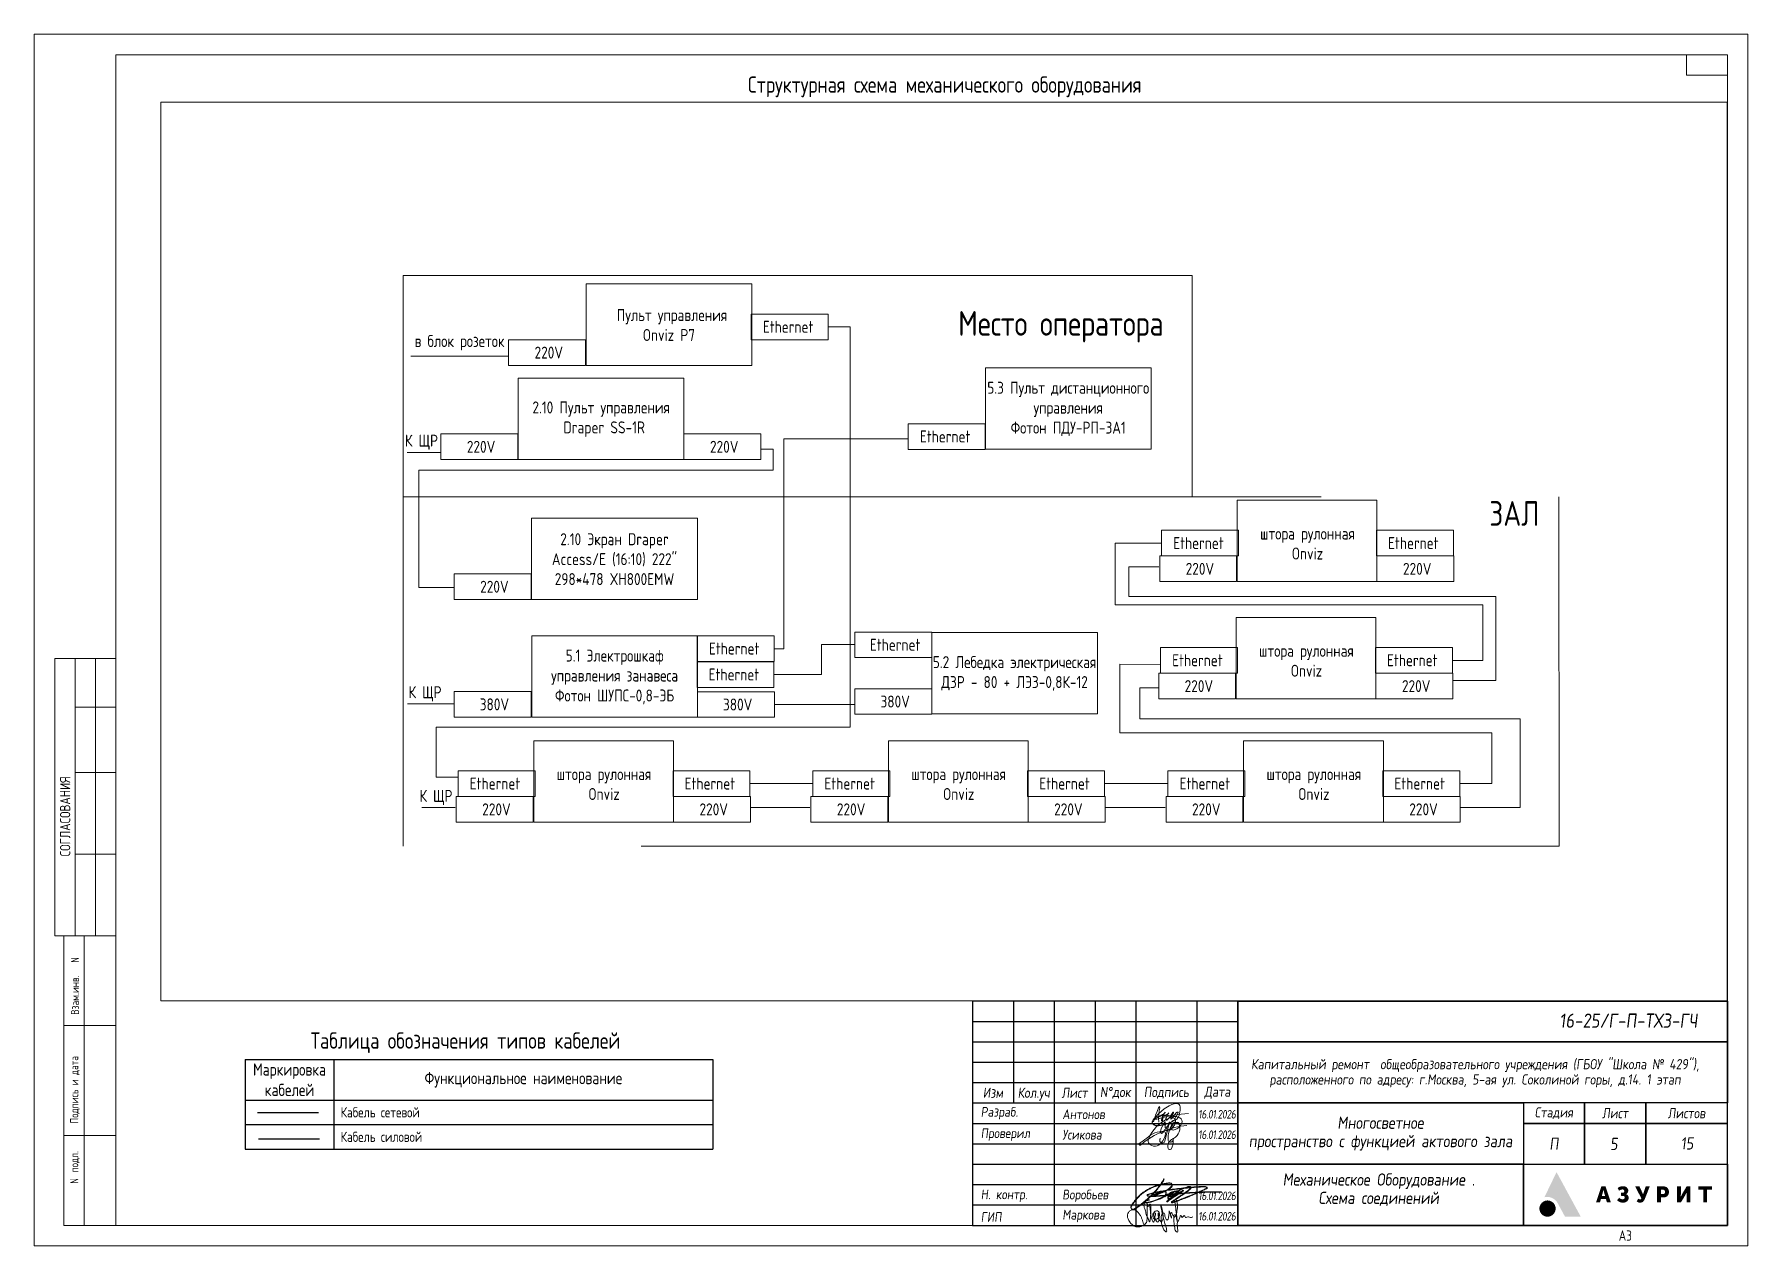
# Paper-space layout 'Механика' of a CAD drawing. Header units: millimetres. Extents: x 100 to 520, y 51 to 348.
# The model-space entities are those that its viewports show. They can reach past a viewport. Long polylines and large blocks are cut down to what shows.
import ezdxf
from ezdxf.enums import TextEntityAlignment as Align

# ---------------------------------------------------------------- set-up
doc = ezdxf.new("R2010")
doc.units = ezdxf.units.MM
doc.linetypes.add('482 Границы районов', pattern=[5, 3, -1, 0, -1])
doc.layers.get('0').update_dxf_attribs({"lineweight": 25})
for name, color, linetype, lineweight in [('220 В', 7, 'Continuous', 30), ('АВТ', 7, 'Continuous', 30), ('М. Роспись', 21, 'Continuous', 13), ('ПО', 7, 'Continuous', 30), ('Подписи', 5, 'Continuous', 9), ('Текст', 7, 'Continuous', 15)]:
    doc.layers.add(name, color=color, linetype=linetype, lineweight=lineweight)
doc.layers.add('_STAMP', color=7, linetype='Continuous')
doc.layers.add('Speaker Cable', color=94, linetype='Continuous')
doc.layers.add('_TEXT', color=7, linetype='Continuous', lineweight=30, true_color=0x010101)
doc.styles.add('GOST 2.304', font='GOST.TTF')
doc.styles.add('GOST type A', font='GOST.TTF')
doc.styles.add('ISOCUPER', font='isocpeur.ttf', dxfattribs={"width": 0.85, "oblique": 7})
doc.styles.get("Standard").update_dxf_attribs({"font": 'GOST.TTF'})

# ---------------------------------------------------------------- blocks, each defined once
blk = doc.blocks.new('*U872')
at = {"lineweight": 9}
for p, q in [((-15, 287), (-15, 292)), ((-5, 287), (-15, 287)), ((-415, 76), (-415, 144)), ((-415, 144), (-400, 144)), ((-410, 76), (-410, 144)), ((-405, 76), (-405, 144)), ((-410, 132), (-400, 132)), ((-410, 116), (-400, 116)), ((-410, 96), (-400, 96)), ((-415, 76), (-400, 76)), ((-412.75, 5), (-412.75, 76)), ((-407.75, 76), (-407.75, 5)), ((-400, 54), (-412.75, 54)), ((-400, 27), (-412.75, 27)), ((-412.75, 5), (-400, 5)), ((-55, 5), (-5, 5))]:
    blk.add_line(p, q, dxfattribs=at)
for points in [[(-420, 297), (0, 297), (0, 0), (-420, 0)], [(-400, 292), (-5, 292), (-5, 5), (-400, 5)]]:
    blk.add_lwpolyline(points, close=True, dxfattribs=at)
for s, height, p in [('СОГЛАСОВАНИЯ', 2.5, (-411.19, 95.46)), ('N', 2, (-409.02, 69.36)), ('Взам.инв.', 2, (-409.02, 56.6)), ('Подпись и дата', 2, (-409.21, 29.95)), ('подл.', 2, (-409.21, 17.98)), ('N ', 2, (-409.21, 15.19))]:
    blk.add_text(s, height=height, rotation=90, dxfattribs=at).set_placement(p)
at = {"lineweight": 9, "width": 0.9}
blk.add_attdef('Номер_листа', text='', height=2.5, dxfattribs=at).set_placement((-10.11, 289.61), align=Align.MIDDLE_CENTER)
at = {"lineweight": 9}
blk.add_attdef('ФОРМАТ', text='', height=2.5, dxfattribs=at).set_placement((-30, 2.5), align=Align.MIDDLE_CENTER)
blk = doc.blocks.new('*T862')
at = {"linetype": 'ByBlock', "lineweight": -2, "transparency": 16777216}
for p, q in [((0, 0), (114.65, 0)), ((0, 0), (0, -22)), ((21.76, 0), (21.76, -22)), ((114.65, 0), (114.65, -22)), ((0, -10), (114.65, -10)), ((0, -16), (114.65, -16)), ((0, -22), (114.65, -22))]:
    blk.add_line(p, q, dxfattribs=at)
at = {"color": 0, "transparency": 16777216, "style": 'GOST type A'}
for s, insert, char_height, width, attachment_point in [('Маркировка кабелей', (10.88, -5), 3, 18.4405, 5), ('Функциональное наименование ', (68.2, -5), 3, 89.5598, 5), ('Кабель сетевой', (23.42, -13), 2.5, 89.5598, 4), ('Кабель силовой', (23.42, -19), 2.5, 89.5598, 4)]:
    blk.add_mtext(s, dxfattribs=dict(at, insert=insert, char_height=char_height, width=width, attachment_point=attachment_point))
blk = doc.blocks.new('Логотип Азурит')
at = {"layer": '_STAMP', "linetype": 'Continuous', "true_color": 0x2a3756}
h = blk.add_hatch(color=159, dxfattribs=at)
h.dxf.hatch_style = 1
h.paths.add_polyline_path([(-39.4, 8.5), (-40.02, 9.65), (-40.61, 10.74), (-41.14, 11.7), (-41.62, 12.59), (-41.79, 12.89), (-41.86, 13.01), (-41.91, 12.94), (-41.99, 12.78), (-42.39, 11.96), (-42.77, 11.18), (-43.09, 10.5), (-43.47, 9.72), (-44.18, 8.26), (-44.5, 7.6), (-44.73, 7.14), (-44.85, 6.9), (-44.7, 6.93), (-44.51, 6.95), (-44.27, 6.97), (-44.09, 6.97), (-43.91, 6.96), (-43.74, 6.94), (-43.56, 6.91), (-43.39, 6.87), (-43.22, 6.81), (-43.05, 6.75), (-42.89, 6.68), (-42.73, 6.59), (-42.58, 6.5), (-42.43, 6.4), (-42.29, 6.29), (-42.15, 6.17), (-42.03, 6.04), (-41.91, 5.91), (-41.79, 5.77), (-41.72, 5.65), (-41.63, 5.5), (-41.3, 4.9), (-41.02, 4.39), (-40.57, 3.56), (-40.05, 2.59), (-39.78, 2.11), (-37.86, 2.11), (-36.5, 2.11), (-35.94, 2.12), (-36.48, 3.13), (-36.82, 3.75), (-37.16, 4.37), (-37.67, 5.33), (-38.2, 6.3), (-38.54, 6.93), (-38.87, 7.53)])
h = blk.add_hatch(color=159, dxfattribs=at)
h.dxf.hatch_style = 1
h.paths.add_polyline_path([(-29.3, 7.88), (-29.63, 8.84), (-29.86, 9.53), (-30.37, 9.54), (-30.87, 9.54), (-30.93, 9.38), (-31.26, 8.4), (-31.64, 7.27), (-31.97, 6.31), (-32.19, 5.64), (-32.05, 5.63), (-31.71, 5.62), (-31.23, 5.62), (-31.11, 6.03), (-30.99, 6.44), (-30.37, 6.44), (-29.75, 6.44), (-29.63, 6.03), (-29.52, 5.62), (-29.03, 5.62), (-28.54, 5.62), (-28.6, 5.8), (-28.93, 6.79)])
h.paths.add_polyline_path([(-30.77, 7.21), (-30.74, 7.31), (-30.56, 7.93), (-30.43, 8.43), (-30.39, 8.59), (-30.37, 8.65), (-30.35, 8.64), (-30.31, 8.45), (-30.22, 8.08), (-30.11, 7.66), (-30.01, 7.33), (-29.97, 7.21), (-30.37, 7.21)], flags=16)
h = blk.add_hatch(color=159, dxfattribs=at)
h.dxf.hatch_style = 1
h.paths.add_polyline_path([(-24.39, 7.35), (-24.47, 7.43), (-24.56, 7.5), (-24.66, 7.56), (-24.81, 7.65), (-24.74, 7.69), (-24.65, 7.75), (-24.55, 7.86), (-24.45, 7.97), (-24.38, 8.09), (-24.35, 8.18), (-24.32, 8.25), (-24.31, 8.34), (-24.3, 8.45), (-24.3, 8.65), (-24.31, 8.73), (-24.34, 8.82), (-24.41, 8.99), (-24.51, 9.14), (-24.63, 9.28), (-24.78, 9.39), (-24.95, 9.48), (-25.13, 9.55), (-25.34, 9.59), (-25.56, 9.6), (-25.74, 9.6), (-25.91, 9.58), (-26.08, 9.55), (-26.23, 9.51), (-26.39, 9.46), (-26.53, 9.39), (-26.67, 9.32), (-26.8, 9.23), (-26.9, 9.15), (-26.81, 8.98), (-26.64, 8.66), (-26.54, 8.5), (-26.51, 8.5), (-26.46, 8.54), (-26.35, 8.61), (-26.21, 8.67), (-26.07, 8.73), (-25.93, 8.77), (-25.82, 8.79), (-25.72, 8.79), (-25.62, 8.79), (-25.53, 8.76), (-25.46, 8.73), (-25.39, 8.68), (-25.34, 8.62), (-25.3, 8.55), (-25.26, 8.45), (-25.26, 8.36), (-25.27, 8.27), (-25.32, 8.18), (-25.36, 8.13), (-25.39, 8.08), (-25.44, 8.05), (-25.49, 8.02), (-25.63, 7.99), (-25.84, 7.98), (-26.1, 7.97), (-26.1, 7.6), (-26.1, 7.24), (-25.78, 7.23), (-25.54, 7.21), (-25.45, 7.2), (-25.38, 7.18), (-25.33, 7.15), (-25.28, 7.12), (-25.25, 7.08), (-25.21, 7.02), (-25.19, 6.96), (-25.17, 6.9), (-25.17, 6.76), (-25.18, 6.7), (-25.2, 6.64), (-25.23, 6.58), (-25.26, 6.53), (-25.31, 6.49), (-25.37, 6.45), (-25.44, 6.43), (-25.52, 6.41), (-25.69, 6.39), (-25.78, 6.39), (-25.87, 6.41), (-26, 6.45), (-26.16, 6.51), (-26.3, 6.6), (-26.43, 6.69), (-26.53, 6.76), (-26.77, 6.45), (-26.93, 6.26), (-26.97, 6.2), (-26.98, 6.15), (-26.97, 6.11), (-26.94, 6.07), (-26.82, 5.97), (-26.62, 5.84), (-26.41, 5.73), (-26.19, 5.65), (-25.97, 5.59), (-25.78, 5.57), (-25.53, 5.57), (-25.3, 5.58), (-25.12, 5.61), (-24.99, 5.65), (-24.87, 5.71), (-24.75, 5.78), (-24.64, 5.85), (-24.54, 5.94), (-24.45, 6.03), (-24.37, 6.13), (-24.31, 6.23), (-24.25, 6.37), (-24.21, 6.51), (-24.2, 6.66), (-24.2, 6.82), (-24.21, 6.94), (-24.24, 7.06), (-24.28, 7.16), (-24.33, 7.26)])
h = blk.add_hatch(color=159, dxfattribs=at)
h.dxf.hatch_style = 1
h.paths.add_polyline_path([(-19.61, 8.04), (-19.36, 8.68), (-19.14, 9.22), (-19.03, 9.53), (-19.17, 9.54), (-19.52, 9.54), (-20.02, 9.54), (-20.05, 9.44), (-20.31, 8.65), (-20.59, 7.81), (-20.63, 7.68), (-20.66, 7.62), (-20.67, 7.61), (-20.7, 7.67), (-20.82, 7.97), (-21.01, 8.4), (-21.34, 9.1), (-21.54, 9.54), (-22.06, 9.54), (-22.58, 9.54), (-22.4, 9.17), (-21.88, 8.17), (-21.32, 7.06), (-21.11, 6.63), (-21.09, 6.56), (-21.1, 6.52), (-21.15, 6.45), (-21.21, 6.41), (-21.28, 6.38), (-21.37, 6.37), (-21.45, 6.37), (-21.55, 6.39), (-21.64, 6.43), (-21.74, 6.49), (-21.82, 6.53), (-21.86, 6.49), (-21.92, 6.39), (-22.11, 6.05), (-22.23, 5.85), (-22.18, 5.81), (-22.08, 5.75), (-21.95, 5.69), (-21.81, 5.63), (-21.69, 5.59), (-21.51, 5.57), (-21.31, 5.57), (-21.12, 5.59), (-20.97, 5.62), (-20.88, 5.66), (-20.79, 5.71), (-20.71, 5.77), (-20.63, 5.84), (-20.56, 5.93), (-20.48, 6.02), (-20.35, 6.23), (-20.28, 6.35), (-20.21, 6.51), (-19.92, 7.25)])
h = blk.add_hatch(color=159, dxfattribs=at)
h.dxf.hatch_style = 1
h.paths.add_polyline_path([(-14.46, 7.53), (-14.41, 7.64), (-14.37, 7.74), (-14.33, 7.96), (-14.31, 8.19), (-14.32, 8.41), (-14.37, 8.63), (-14.45, 8.83), (-14.5, 8.93), (-14.55, 9.02), (-14.62, 9.1), (-14.69, 9.18), (-14.81, 9.29), (-14.92, 9.37), (-15.06, 9.43), (-15.21, 9.49), (-15.33, 9.52), (-15.49, 9.53), (-16.3, 9.54), (-17.21, 9.54), (-17.21, 7.58), (-17.21, 5.62), (-16.73, 5.62), (-16.25, 5.62), (-16.25, 6.23), (-16.25, 6.83), (-15.87, 6.83), (-15.58, 6.84), (-15.35, 6.86), (-15.17, 6.91), (-14.99, 6.98), (-14.83, 7.08), (-14.69, 7.2), (-14.56, 7.36)])
h.paths.add_polyline_path([(-15.6, 7.68), (-15.67, 7.66), (-15.95, 7.66), (-16.25, 7.66), (-16.25, 8.2), (-16.25, 8.74), (-15.93, 8.73), (-15.64, 8.72), (-15.57, 8.7), (-15.51, 8.67), (-15.42, 8.6), (-15.35, 8.51), (-15.32, 8.45), (-15.3, 8.39), (-15.29, 8.19), (-15.29, 8.07), (-15.3, 8), (-15.32, 7.94), (-15.35, 7.88), (-15.39, 7.82), (-15.43, 7.78), (-15.53, 7.71)], flags=16)
h = blk.add_hatch(color=159, dxfattribs=at)
h.dxf.hatch_style = 1
h.paths.add_polyline_path([(-10.09, 7.82), (-9.98, 8.03), (-9.94, 8.12), (-9.95, 7.93), (-9.96, 7.49), (-9.97, 6.69), (-9.97, 5.62), (-9.5, 5.62), (-9.04, 5.62), (-9.04, 7.58), (-9.04, 9.54), (-9.51, 9.54), (-9.99, 9.54), (-10.36, 8.91), (-10.84, 8.1), (-11.03, 7.78), (-11.26, 7.34), (-11.37, 7.13), (-11.42, 7.05), (-11.41, 7.31), (-11.39, 7.78), (-11.39, 8.55), (-11.39, 9.54), (-11.86, 9.54), (-12.34, 9.54), (-12.34, 7.58), (-12.34, 5.62), (-11.86, 5.62), (-11.37, 5.62), (-11.18, 5.95), (-10.61, 6.89), (-10.31, 7.42)])
h = blk.add_hatch(color=159, dxfattribs=at)
h.dxf.hatch_style = 1
h.paths.add_polyline_path([(-3.74, 9.14), (-3.74, 9.54), (-5.42, 9.54), (-7.09, 9.54), (-7.09, 9.14), (-7.09, 8.74), (-6.5, 8.74), (-5.9, 8.74), (-5.9, 7.18), (-5.9, 5.62), (-5.43, 5.62), (-4.95, 5.62), (-4.95, 7.18), (-4.95, 8.74), (-4.35, 8.74), (-3.74, 8.74)])
at = {"layer": '_STAMP', "linetype": 'Continuous', "true_color": 0x1447b7}
h = blk.add_hatch(color=162, dxfattribs=at)
h.dxf.hatch_style = 1
h.paths.add_polyline_path([(-42.09, 4.22), (-42.11, 4.4), (-42.15, 4.58), (-42.2, 4.76), (-42.27, 4.93), (-42.35, 5.1), (-42.45, 5.26), (-42.57, 5.41), (-42.7, 5.55), (-42.8, 5.64), (-42.91, 5.72), (-43.14, 5.86), (-43.38, 5.97), (-43.63, 6.05), (-43.89, 6.09), (-44.15, 6.1), (-44.42, 6.07), (-44.55, 6.04), (-44.68, 6.01), (-44.87, 5.94), (-45.05, 5.85), (-45.22, 5.74), (-45.37, 5.62), (-45.51, 5.49), (-45.63, 5.35), (-45.75, 5.19), (-45.84, 5.03), (-45.92, 4.85), (-45.98, 4.67), (-46.03, 4.49), (-46.06, 4.29), (-46.07, 4.1), (-46.05, 3.9), (-46.02, 3.7), (-45.97, 3.51), (-45.92, 3.37), (-45.87, 3.24), (-45.8, 3.11), (-45.72, 2.99), (-45.64, 2.88), (-45.54, 2.77), (-45.44, 2.67), (-45.33, 2.57), (-45.22, 2.49), (-45.1, 2.41), (-44.98, 2.34), (-44.85, 2.28), (-44.72, 2.22), (-44.58, 2.18), (-44.44, 2.15), (-44.3, 2.13), (-44.05, 2.12), (-43.8, 2.14), (-43.57, 2.19), (-43.34, 2.26), (-43.12, 2.37), (-42.92, 2.5), (-42.73, 2.65), (-42.56, 2.83), (-42.44, 2.99), (-42.34, 3.15), (-42.26, 3.32), (-42.19, 3.49), (-42.14, 3.67), (-42.11, 3.85), (-42.09, 4.03)])
blk = doc.blocks.new('Воробьев')
at = {"color": 0, "lineweight": 9}
for points in [[(9, 6.23), (8.81, 5.8), (8.47, 5.27), (8.06, 4.65), (7.64, 4.14), (7.22, 3.56), (6.72, 3.01), (6.11, 2.31), (5.34, 1.61), (4.69, 1), (3.94, 0.4), (3.23, -0.16), (2.53, -0.65), (1.89, -1.09), (1.34, -1.28), (1.02, -1.07), (0.94, -0.69), (1.15, -0.19), (1.44, 0.22), (1.96, 0.94), (2.46, 1.52), (2.89, 1.97), (3.29, 2.38), (3.79, 2.78), (4.4, 3.2), (5.19, 3.67), (5.98, 4.05), (6.55, 4.3), (7.29, 4.56), (7.91, 4.74), (8.67, 4.94), (9.55, 5.11), (10.18, 5.19), (10.76, 5.1), (10.97, 4.89), (10.94, 4.46), (10.66, 4.11), (10.33, 3.82), (9.6, 3.39), (8.89, 3.03), (8.22, 2.76), (7.46, 2.41), (6.88, 2.19), (6.5, 2.15), (6.49, 2.23), (6.75, 2.44), (7.37, 2.71), (8.05, 2.96), (8.6, 3.07), (9.07, 3.1), (9.42, 3.03), (9.52, 2.83), (9.47, 2.44), (9.3, 2.18), (8.99, 1.9), (8.61, 1.65), (8.09, 1.43), (7.11, 1.04), (6.25, 0.73), (5.34, 0.49), (4.81, 0.42), (4.32, 0.49), (4.32, 0.67), (4.44, 0.76), (4.61, 0.86), (5.42, 1.09)], [(9.07, 6.13), (8.88, 5.69), (8.54, 5.16), (8.13, 4.55), (7.71, 4.04), (7.29, 3.45), (6.79, 2.9), (6.18, 2.21), (5.41, 1.5), (4.76, 0.9), (4, 0.29), (3.3, -0.27), (2.6, -0.76), (1.96, -1.19), (1.41, -1.38), (1.09, -1.18), (1.01, -0.79), (1.22, -0.29), (1.51, 0.12), (2.03, 0.83), (2.53, 1.42), (2.96, 1.86), (3.36, 2.27), (3.86, 2.67), (4.47, 3.1), (5.26, 3.56), (6.05, 3.95), (6.62, 4.2), (7.36, 4.46), (7.98, 4.63), (8.74, 4.84), (9.62, 5), (10.25, 5.09), (10.83, 5), (11.04, 4.78), (11.01, 4.35), (10.73, 4), (10.4, 3.71), (9.67, 3.29), (8.96, 2.92), (8.29, 2.65), (7.53, 2.31), (6.95, 2.09), (6.57, 2.04), (6.56, 2.12), (6.82, 2.34), (7.44, 2.61), (8.12, 2.86), (8.67, 2.96), (9.14, 3), (9.49, 2.92), (9.59, 2.73), (9.54, 2.34), (9.37, 2.08), (9.06, 1.8), (8.68, 1.55), (8.16, 1.32), (7.18, 0.93), (6.32, 0.63), (5.41, 0.38), (4.88, 0.32), (4.39, 0.39), (4.39, 0.56), (4.51, 0.66), (4.68, 0.76), (5.49, 0.98)]]:
    blk.add_spline(points, degree=3, dxfattribs=at)
for points in [[(23.09, 3.04), (19.6, 2.99), (16.88, 2.95), (15.26, 2.8), (13.68, 2.68), (11.9, 2.53), (10.74, 2.41), (9.29, 2.14), (7.52, 2.04), (6.46, 1.95), (5.89, 1.94), (5.28, 1.96), (4.94, 2.06), (4.85, 2.22), (4.95, 2.31), (5.22, 2.4), (5.81, 2.6), (6.31, 2.74), (6.95, 2.9), (7.74, 3.05), (9.12, 3.32), (11.12, 3.63), (12.77, 3.84), (14.84, 4.04), (16.43, 4.21), (17.58, 4.27), (18.78, 4.34), (19.26, 4.28), (19.55, 4.19), (19.63, 4.04), (19.5, 3.92), (19.23, 3.75), (18.51, 3.41), (17.75, 3.07), (16.46, 2.49), (15.49, 2.1), (14.61, 1.73), (13.82, 1.42), (13.18, 1.2), (12.55, 0.9), (11.86, 0.65), (11.27, 0.44), (10.95, 0.4), (10.83, 0.43), (10.84, 0.49), (10.93, 0.59), (11.35, 0.85), (11.85, 1.24), (12.69, 1.78), (13.15, 2.09), (13.75, 2.47), (14.58, 3.04), (15.03, 3.38), (15.41, 3.75), (15.63, 4.03), (15.6, 4.2), (15.48, 4.27), (15.14, 4.32), (14.86, 4.24), (14.51, 4.16), (14.21, 4.04), (13.45, 3.79), (13.02, 3.58), (12.51, 3.22), (11.86, 2.75), (11.26, 2.22), (10.74, 1.69), (10.22, 1.14), (9.48, 0.44), (9.91, 0.77), (10.4, 1.13), (10.94, 1.5), (11.68, 1.99), (13.09, 2.87), (13.46, 3.15), (13.93, 3.43), (13.64, 3.3), (13.14, 3.07), (12.58, 2.83), (12.04, 2.58), (10.84, 2.06), (10.51, 1.91), (10.03, 1.87), (9.83, 2.07), (10.16, 2.37), (10.72, 2.68), (11.51, 3.12), (11.91, 3.2), (12.37, 3.24), (12.59, 3.05), (12.34, 2.77), (11.77, 2.09), (11.32, 1.81), (10.87, 1.54), (10.48, 1.35), (10.03, 1.33), (9.92, 1.56), (10.05, 1.81), (10.29, 2.09), (10.63, 2.48), (11.01, 2.79), (11.56, 3.15), (11.75, 3.24), (11, 2.99), (10.23, 2.6), (9.88, 2.39), (9.2, 1.91)], [(23.16, 2.93), (19.67, 2.89), (16.95, 2.84), (15.33, 2.7), (13.75, 2.58), (11.97, 2.43), (10.81, 2.31), (9.36, 2.04), (7.59, 1.93), (6.53, 1.85), (5.96, 1.84), (5.35, 1.86), (5.01, 1.96), (4.92, 2.11), (5.02, 2.2), (5.29, 2.3), (5.88, 2.5), (6.38, 2.64), (7.02, 2.8), (7.81, 2.95), (9.19, 3.22), (11.19, 3.52), (12.84, 3.73), (14.91, 3.94), (16.5, 4.11), (17.65, 4.16), (18.85, 4.23), (19.33, 4.18), (19.62, 4.08), (19.7, 3.94), (19.57, 3.82), (19.3, 3.65), (18.58, 3.3), (17.82, 2.97), (16.53, 2.39), (15.56, 1.99), (14.68, 1.63), (13.89, 1.32), (13.25, 1.09), (12.62, 0.79), (11.93, 0.54), (11.34, 0.33), (11.02, 0.3), (10.9, 0.32), (10.91, 0.39), (11, 0.48), (11.42, 0.75), (11.92, 1.13), (12.75, 1.68), (13.22, 1.98), (13.82, 2.37), (14.65, 2.93), (15.1, 3.28), (15.48, 3.65), (15.7, 3.93), (15.67, 4.1), (15.55, 4.17), (15.21, 4.22), (14.93, 4.14), (14.58, 4.06), (14.28, 3.93), (13.52, 3.68), (13.09, 3.47), (12.58, 3.12), (11.93, 2.65), (11.33, 2.11), (10.81, 1.58), (10.29, 1.03), (9.55, 0.33), (9.98, 0.66), (10.47, 1.03), (11.01, 1.4), (11.75, 1.89), (13.16, 2.77), (13.53, 3.04), (14, 3.32), (13.71, 3.19), (13.21, 2.96), (12.65, 2.73), (12.11, 2.48), (10.91, 1.95), (10.58, 1.8), (10.1, 1.76), (9.9, 1.96), (10.23, 2.26), (10.79, 2.58), (11.58, 3.02), (11.98, 3.1), (12.44, 3.13), (12.66, 2.95), (12.41, 2.67), (11.84, 1.99), (11.39, 1.7), (10.94, 1.43), (10.55, 1.24), (10.1, 1.23), (9.99, 1.46), (10.12, 1.71), (10.36, 1.99), (10.7, 2.37), (11.08, 2.68), (11.63, 3.05), (11.82, 3.14), (11.07, 2.89), (10.3, 2.49), (9.95, 2.28), (9.27, 1.8)]]:
    blk.add_open_spline(points, degree=3, dxfattribs=at)
blk = doc.blocks.new('Маркова')
at = {"layer": 'Подписи'}
for points in [[(44384.16, 26837.52), (44384.02, 26837.95), (44383.86, 26838.46), (44383.67, 26838.92), (44383.36, 26839.36), (44382.92, 26839.82), (44382.37, 26840.02), (44381.91, 26839.87), (44381.53, 26839.53), (44381.38, 26839.14), (44381.38, 26838.69), (44381.61, 26838.16), (44381.82, 26837.83), (44382.25, 26837.39), (44382.84, 26837.07), (44383.53, 26837.07), (44383.96, 26837.22), (44384.63, 26837.82), (44384.75, 26838.6), (44384.75, 26839.25), (44384.75, 26840.2), (44384.75, 26840.92)], [(44384.96, 26840.5), (44384.84, 26841), (44384.62, 26841.2), (44384.35, 26841.2), (44384.24, 26840.96), (44384.24, 26840.55), (44384.41, 26840.01), (44384.62, 26839.21), (44384.92, 26838.49), (44385.18, 26837.92), (44385.36, 26839.06), (44385.43, 26839.91), (44385.43, 26840.64), (44385.43, 26840.89), (44385.19, 26840.95), (44385.19, 26840.77), (44385.34, 26839.78), (44385.66, 26838.18), (44385.84, 26837.88), (44386.06, 26838.38), (44386.19, 26839.11), (44386.19, 26839.42), (44385.86, 26839.42), (44385.74, 26839.02), (44385.85, 26838.57), (44386.16, 26838.35), (44386.41, 26838.02), (44386.59, 26837.89), (44386.84, 26838.65), (44386.91, 26839.29), (44386.72, 26839.71), (44386.37, 26839.83), (44386.03, 26839.65), (44385.9, 26839.34), (44386.01, 26838.87), (44386.13, 26838.49), (44386.23, 26838.35), (44386.53, 26838.44), (44386.8, 26838.81), (44386.69, 26839.42), (44386.69, 26838.93), (44386.91, 26838.2), (44387.08, 26838.02), (44387.16, 26837.94), (44387.37, 26838.08), (44387.53, 26839.05), (44387.42, 26839.79), (44387.17, 26840.7), (44387.77, 26837.87), (44387.91, 26837.45), (44388.05, 26836.95), (44388.14, 26836.54), (44388.14, 26836.2), (44387.88, 26836.28), (44387.54, 26836.8), (44387.3, 26837.47), (44387.19, 26838.24), (44387.19, 26838.85), (44387.56, 26839.4), (44387.69, 26839.4), (44387.84, 26838.89), (44387.99, 26838.52), (44388.2, 26838.24), (44388.31, 26838.24), (44388.45, 26838.62), (44388.56, 26839.33), (44388.56, 26839.82), (44388.99, 26838.58), (44388.84, 26839.38), (44388.96, 26839.55), (44389.15, 26839.24), (44389.31, 26838.93), (44389.48, 26838.73), (44389.74, 26839.03), (44389.9, 26839.65), (44390, 26840.29), (44389.86, 26841.59), (44389.69, 26841.82), (44389.56, 26841.68), (44389.56, 26841.3), (44389.7, 26840.31), (44389.89, 26838.82), (44389.99, 26837.79), (44389.99, 26837.09), (44389.99, 26836.15), (44389.72, 26836.32), (44389.53, 26836.9), (44389.4, 26837.91), (44389.4, 26838.5), (44389.48, 26839.15), (44389.86, 26838.76), (44389.86, 26838.62), (44390.05, 26838.01), (44390.31, 26838.39), (44390.66, 26839.02), (44390.82, 26838.67), (44391.19, 26839.01), (44391.41, 26838.69), (44391.93, 26838.78), (44392.24, 26838.65), (44392.64, 26838.79)]]:
    blk.add_spline(points, degree=3, dxfattribs=at)
blk = doc.blocks.new('Антонов')
at = {"color": 5, "lineweight": 13}
for points in [[(0.27, 1.09), (0.97, 1.86), (1.9, 2.63), (2.75, 3.17), (3.21, 3.4), (3.62, 3.53), (4.02, 3.56), (4.31, 3.51), (4.49, 3.41), (4.62, 3.21), (4.68, 2.99), (4.68, 2.7), (4.66, 2.44), (4.61, 2.14), (4.54, 1.81), (4.46, 1.5), (4.37, 1.29), (4.25, 1.09), (4.1, 0.9), (3.96, 0.79), (3.82, 0.73), (3.76, 0.76), (3.74, 0.82), (3.75, 0.88), (3.8, 1), (3.99, 1.36), (4.21, 1.75), (4.31, 2), (4.27, 2.06), (4.22, 2.09), (4.15, 2.08), (4.08, 2.05), (4.01, 2), (3.96, 1.96), (3.35, 1.16), (3.17, 0.96), (3.06, 0.89), (3.04, 0.95), (3.06, 1.02), (3.18, 1.28), (3.38, 1.69), (3.5, 1.95), (3.53, 2.06), (3.53, 2.1), (3.49, 2.1), (3.46, 2.09), (3.4, 2.05), (3.37, 2.02), (3.36, 1.99), (3.34, 1.96), (3.32, 1.92), (3.3, 1.9), (3.29, 1.88), (3.02, 1.49), (2.86, 1.24), (2.72, 1.03), (2.55, 0.86), (2.41, 0.75), (2.33, 0.73), (2.27, 0.73), (2.25, 0.75), (2.23, 0.79), (2.21, 0.83), (2.21, 0.87), (2.2, 0.91), (2.2, 0.95), (2.21, 0.98), (2.23, 1.03), (2.25, 1.06), (2.28, 1.15), (2.3, 1.21), (2.36, 1.42), (2.42, 1.55), (2.48, 1.64), (2.55, 1.73), (2.59, 1.8), (2.64, 1.85), (2.67, 1.9), (2.71, 1.95), (2.71, 1.98), (2.65, 1.93), (2.62, 1.88), (2.55, 1.8), (2.49, 1.75), (2.4, 1.7), (2.33, 1.66), (2.28, 1.62), (2.22, 1.57), (2.18, 1.54), (2.13, 1.52), (2.1, 1.5), (2.06, 1.48), (2.02, 1.47), (1.97, 1.46), (1.91, 1.44), (1.87, 1.43), (1.85, 1.44), (1.82, 1.45), (1.8, 1.46), (1.77, 1.45), (1.75, 1.37), (1.75, 1.29), (1.72, 1.23), (1.69, 1.16), (1.67, 1.1), (1.66, 1.06), (1.65, 0.95), (1.63, 0.87), (1.61, 0.81), (1.61, 0.76), (1.58, 0.67), (1.55, 0.61), (1.49, 0.58), (1.47, 0.6), (1.46, 0.66), (1.45, 0.69), (1.45, 0.76), (1.47, 0.82), (1.47, 0.87), (1.49, 0.92), (1.52, 0.99), (1.56, 1.07), (1.58, 1.12), (1.58, 1.17), (1.6, 1.22), (1.61, 1.25), (1.62, 1.29), (1.63, 1.35), (1.65, 1.4), (1.7, 1.51), (1.71, 1.55), (1.73, 1.59), (1.76, 1.63), (1.79, 1.67), (1.83, 1.72), (1.85, 1.77), (1.89, 1.83), (1.92, 1.87), (1.97, 1.93), (2.01, 1.98), (2.03, 2.02), (2.06, 2.09), (2.04, 2.04), (1.99, 1.97), (1.91, 1.88), (1.84, 1.8), (1.74, 1.73), (1.6, 1.66), (1.5, 1.59), (1.4, 1.55), (1.18, 1.46), (1.12, 1.43), (1.05, 1.39), (0.99, 1.35), (0.89, 1.33), (0.84, 1.32), (0.77, 1.3), (0.72, 1.29), (0.64, 1.27), (0.5, 1.26), (0.44, 1.25), (0.34, 1.17), (0.13, 0.91), (0.07, 0.83), (0.04, 0.79), (0, 0.74), (-0.04, 0.67), (-0.06, 0.61), (-0.08, 0.58), (-0.11, 0.52), (-0.12, 0.5), (-0.15, 0.4), (-0.16, 0.35), (-0.15, 0.28), (-0.13, 0.23), (-0.12, 0.17), (-0.11, 0.13), (-0.03, 0.03), (0.03, -0.03), (0.07, -0.06), (0.14, -0.09), (0.22, -0.13), (0.27, -0.15), (0.36, -0.2), (0.44, -0.23), (0.55, -0.24), (0.63, -0.23), (0.71, -0.24), (0.76, -0.24), (0.84, -0.24), (0.9, -0.25), (0.97, -0.24), (1.01, -0.24), (1.09, -0.23), (1.15, -0.23), (1.23, -0.22), (1.29, -0.2), (1.36, -0.19), (1.42, -0.17), (1.5, -0.16), (1.75, -0.11), (1.9, -0.1), (2, -0.08), (2.05, -0.06), (2.12, -0.03), (2.18, -0.01), (2.26, 0.01), (2.33, 0.04), (2.45, 0.08), (2.52, 0.11), (2.58, 0.14), (2.63, 0.17), (2.72, 0.21), (2.79, 0.25), (2.84, 0.25), (3.02, 0.34), (3.1, 0.38), (3.15, 0.4), (3.25, 0.47), (3.27, 0.51), (3.35, 0.56), (3.44, 0.62), (3.61, 0.69), (3.61, 0.67), (3.52, 0.62), (3.45, 0.56), (3.31, 0.49), (3.19, 0.42), (3.13, 0.37), (2.98, 0.25), (2.94, 0.21), (2.88, 0.15), (2.84, 0.09), (2.82, 0.07), (2.76, 0.03), (2.72, -0.01), (2.58, -0.18), (2.52, -0.25), (2.45, -0.34), (2.38, -0.44), (2.29, -0.6), (2.23, -0.71), (2.21, -0.82), (2.19, -0.91), (2.2, -0.99), (2.22, -1.03), (2.26, -1.07), (2.31, -1.12), (2.41, -1.18), (2.48, -1.17), (2.59, -1.15), (2.77, -1.09), (2.86, -1.01), (2.96, -0.95), (3.16, -0.77), (3.34, -0.59), (3.49, -0.4), (3.59, -0.27), (3.66, -0.15), (3.73, -0.03), (3.83, 0.19), (3.85, 0.31), (3.85, 0.42), (3.86, 0.47), (3.86, 0.53), (3.85, 0.62), (3.78, 0.75), (3.74, 0.84), (3.66, 0.93), (3.6, 1.03), (3.54, 1.07), (3.46, 1.11), (3.41, 1.15), (3.19, 1.3), (3.09, 1.34), (3.01, 1.38), (2.96, 1.41), (2.89, 1.46), (2.79, 1.47), (2.64, 1.51), (2.52, 1.53), (2.42, 1.54), (2.34, 1.56), (2.24, 1.57), (2.22, 1.57)], [(0.08, 0.39), (0.21, 0.87), (0.4, 1.54), (0.68, 2.21), (0.94, 2.84), (1.09, 3.08), (1.12, 2.85), (1.06, 2.31), (1, 1.74), (0.89, 1.03), (0.95, 0.38)], [(0.21, 0.87), (0.27, 0.79), (0.64, 0.85), (1.65, 1.15), (3.16, 1.5), (4.83, 1.75), (6.09, 1.85)], [(0.23, 0.86), (0.32, 0.93), (0.39, 0.96), (0.47, 1.01), (0.54, 1.06), (0.77, 1.19), (0.88, 1.23), (0.93, 1.25), (0.98, 1.27), (1.03, 1.28), (1.12, 1.32), (1.17, 1.34), (1.24, 1.37), (1.29, 1.39), (1.33, 1.41), (1.46, 1.45), (1.53, 1.48), (1.59, 1.5), (1.66, 1.52), (1.71, 1.53), (1.77, 1.54), (1.8, 1.55), (1.88, 1.56), (1.94, 1.56), (2.01, 1.56), (2.07, 1.57), (2.13, 1.57), (2.18, 1.57), (2.24, 1.57)]]:
    blk.add_lwpolyline(points, dxfattribs=at)
blk = doc.blocks.new('УС')
at = {"layer": 'М. Роспись', "color": 5}
for points in [[(-2.33, 2.69), (-1.51, 4.22)], [(-0.28, 4.3), (-1.38, -0.41)], [(-2.03, 1.52), (-1.76, 1.89), (-1.52, 2.48)]]:
    blk.add_lwpolyline(points, dxfattribs=at)
for centre, radius, start, end in [((3.25, -3.41), 9.36, 112.7495, 158.3385), ((-1.41, 4.19), 0.113, 342.8824, 164.9698), ((-17.44, 11.39), 18.57, 332.6677, 337.5594), ((1.04, 2.98), 2.65, 61.8496, 122.2017), ((1.9, 2.43), 1.84, 99.3081, 169.9492), ((1.09, 3.27), 0.945, 24.021, 121.5982), ((1.67, 3.86), 0.388, 22.4754, 99.3081), ((1.8, 4.41), 1.04, 337.1807, 61.8496), ((11.51, -26.77), 32.14, 122.5906, 126.6304), ((6.34, -18.08), 21.66, 96.2156, 128.8028), ((-6.01, 0.63), 0.388, 302.5906, 316.4801), ((-2.04, -3.13), 5.08, 85.1977, 136.4801), ((-4.49, -0.33), 1.04, 158.3385, 221.5714), ((-2.01, -0.2), 0.662, 137.1194, 340.7009), ((-3.5, 1.96), 1.04, 353.1027, 358.6042), ((-2.16, 1.8), 0.311, 173.1027, 294.484), ((0.15, 1.87), 2.61, 161.6807, 178.6042), ((-4.76, 1.71), 3.5, 314.2872, 356.9477), ((-1.65, 1.54), 0.388, 356.9477, 85.1977), ((5.41, 3.54), 6.74, 174.7425, 184.9711), ((-1.11, 2.96), 0.192, 180, 330.374), ((1.39, -1.69), 2.07, 114.0761, 194.4114), ((6.66, 0.09), 7.29, 148.0597, 181.4547), ((0, 0), 0.637, 188.5453, 19.6559), ((0.62, 2.82), 0.539, 187.3501, 302.1302), ((-3.19, -0.42), 3.85, 328.9692, 9.4821), ((0.8, 3.74), 0.388, 121.5982, 148.0597), ((0.23, 1.18), 1.04, 287.7159, 296.655), ((-0.6, 2.83), 2.88, 296.655, 24.2727), ((0.11, 5.12), 2.87, 286.1432, 337.1807), ((-7.51, -1.15), 0.232, 131.9246, 325.9965), ((-6.99, -1.5), 0.388, 128.8028, 145.9965), ((-3.88, 0.21), 1.86, 221.5714, 327.0747), ((-0.19, -2.04), 0.464, 201.7166, 308.5411)]:
    blk.add_arc(centre, radius, start, end, dxfattribs=at)
blk = doc.blocks.new('_Azurit_Stamp')
at = {"layer": '_STAMP'}
for p, q in [((-175, 55), (-175, 30)), ((-165, 55), (-165, 0)), ((-155, 55), (-155, 30)), ((-145, 55), (-145, 0)), ((-130, 55), (-130, 0)), ((-120, 55), (-120, 0)), ((-185, 50), (-120, 50)), ((-185, 45), (-120, 45)), ((-185, 40), (-120, 40)), ((-185, 35), (-120, 35)), ((-185, 30), (-120, 30)), ((-185, 25), (-120, 25)), ((-185, 20), (-120, 20)), ((-185, 15), (-120, 15)), ((-185, 10), (-120, 10)), ((-185, 5), (-120, 5))]:
    blk.add_line(p, q, dxfattribs=at)
for points in [[(-185, 0), (0, 0), (0, 55), (-185, 55)], [(-120, 55), (0, 55), (0, 45), (-120, 45)], [(-120, 45), (0, 45), (0, 30), (-120, 30)], [(-120, 30), (-50, 30), (-50, 15), (-120, 15)], [(-50, 25), (-35, 25), (-35, 30), (-50, 30)], [(-35, 25), (-20, 25), (-20, 30), (-35, 30)], [(-20, 25), (0, 25), (0, 30), (-20, 30)], [(-50, 15), (-35, 15), (-35, 25), (-50, 25)], [(-35, 15), (-20, 15), (-20, 25), (-35, 25)], [(-20, 15), (0, 15), (0, 25), (-20, 25)], [(-120, 15), (-50, 15), (-50, 0), (-120, 0)], [(-50, 15), (0, 15), (0, 0), (-50, 0)]]:
    blk.add_lwpolyline(points, close=True, dxfattribs=at)
at = {"color": 1, "lineweight": 15, "xscale": 1.420595361752659, "yscale": 1.420595361752659, "zscale": 1.420595361752659}
blk.add_blockref('Антонов', (-140.74, 24.79), dxfattribs=at)
at = {"color": 1, "lineweight": 15}
blk.add_blockref('УС', (-136.47, 21.05), dxfattribs=at)
at = {"linetype": 'Continuous'}
blk.add_blockref('Логотип Азурит', (0, 0), dxfattribs=at)
at = {"color": 172, "true_color": 0x1616e3, "xscale": 1.418317179910401, "yscale": 1.418317179910401, "zscale": 1.418317179910401}
blk.add_blockref('Маркова', (-63093.9, -38063.82), dxfattribs=at)
at = {"layer": '_TEXT', "color": 172, "true_color": 0x1616e3}
blk.add_blockref('Воробьев', (-147.13, 5.22), dxfattribs=at)
at = {"layer": '_TEXT', "line_spacing_factor": 0.9, "style": 'ISOCUPER'}
for s, width, heights, insert, char_height, attachment_point in [('16-25/Г-П-ТХ3-ГЧ ', 69.1586, [9.61], (-7.31, 50.18), 3.5, 6), ('\\pxa0.83333;Капитальный ремонт  общеобразовательного учреждения (ГБОУ "Школа № 429"), расположенного по адресу: г.Москва, 5-ая ул. Соколиной горы, д.14. 1 этап  ', 116.4301, [14.01], (-61.81, 37.3), 2.5, 5), ('Многосветное \\Pпространство с функцией актового зала{\\fGOST type A|b0|i0|c204|p34;\\Q0;\\W1; }', 69.1586, [14.57], (-85, 22.5), 3, 5)]:
    blk.add_mtext_dynamic_manual_height_columns(s, width=width, gutter_width=0, heights=heights, dxfattribs=dict(at, insert=insert, char_height=char_height, attachment_point=attachment_point))
at = {"layer": '_TEXT', "style": 'ISOCUPER'}
for s, width, heights, insert, char_height, attachment_point in [('Изм', 10, [0], (-180, 32.5), 2.5, 5), ('Кол.уч', 10, [0], (-170, 32.17), 2.5, 5), ('Лист', 10, [0], (-160, 32.5), 2.5, 5), ('N%%Dдок', 10, [0], (-150, 32.5), 2.5, 5), ('Подпись', 10, [0], (-137.5, 32.5), 2.5, 5), ('Дата', 10, [0], (-125, 32.5), 2.5, 5), ('Разраб.', 20, [0], (-183, 27.5), 2.4, 4), ('Антонов', 19.0361, [0], (-163, 27.23), 2.4, 4), ('{\\W0.82;\\T0.92;16.01.2026}', 7.4894, [0], (-129.7, 27.23), 2.1, 4), ('Стадия', 15, [0], (-42.5, 27.5), 2.5, 5), ('Лист', 15, [0], (-27.5, 27.5), 2.5, 5), ('Листов', 15, [0], (-10, 27.5), 2.5, 5), ('Проверил', 20, [0], (-183, 22.27), 2.4, 4), ('{\\W0.82;\\T0.92;16.01.2026}', 7.4894, [0], (-129.7, 22.23), 2.1, 4), ('П', 13.3529, [9.08], (-42.5, 20), 3, 5), ('Н. контр.', 20, [0], (-183, 7.27), 2.4, 4), ('{\\W0.82;\\T0.92;16.01.2026}', 7.4894, [0], (-129.7, 7.23), 2.1, 4), ('ГИП', 20, [0], (-183, 2.04), 2.4, 4), ('{\\W0.82;\\T0.92;16.01.2026}', 7.4894, [0], (-129.7, 2.23), 2.1, 4)]:
    blk.add_mtext_dynamic_manual_height_columns(s, width=width, gutter_width=12.5, heights=heights, dxfattribs=dict(at, insert=insert, char_height=char_height, attachment_point=attachment_point))
at = {"layer": '_TEXT', "color": 5, "insert": (-163, 22.23), "char_height": 2.4, "attachment_point": 4, "style": 'ISOCUPER'}
blk.add_mtext_dynamic_manual_height_columns('{\\C256;Усикова}', width=19.0361, gutter_width=12.5, heights=[0], dxfattribs=at)
at = {"layer": '_TEXT', "color": 0, "char_height": 2.4, "attachment_point": 4, "style": 'ISOCUPER'}
for s, insert in [('Воробьев', (-163, 7.23)), ('Маркова', (-163, 2.29))]:
    blk.add_mtext_dynamic_manual_height_columns(s, width=19.0361, gutter_width=12.5, heights=[0], dxfattribs=dict(at, insert=insert))

msp = doc.modelspace()

# ---------------------------------------------------------------- linework, layer by layer
at = {"layer": '220 В', "color": 30, "lineweight": 9}
for p, q in [((273225, 219319), (273631, 219319)), ((273631, 219319), (273631, 211961)), ((272413, 213403), (272413, 217264)), ((272413, 217264), (274698, 217264)), ((278504, 215343), (279356, 215343)), ((278504, 214208), (278504, 215343)), ((285261, 214208), (278504, 214208)), ((285261, 213188), (285261, 214208)), ((272234, 213403), (272413, 213403)), ((273105, 212926), (273105, 213477)), ((273105, 213477), (273719, 213477)), ((278587, 211855), (278587, 213120)), ((278587, 213120), (279337, 213114)), ((284701, 213188), (285261, 213188)), ((272229, 212926), (273105, 212926)), ((273631, 211961), (266021, 211961)), ((266021, 211961), (266021, 211038)), ((285424, 211855), (278587, 211855)), ((285424, 210921), (285424, 211855)), ((266021, 211038), (266424, 211038)), ((271788, 210921), (272943, 210921)), ((278317, 210921), (279472, 210921)), ((284846, 210921), (285424, 210921))]:
    msp.add_line(p, q, dxfattribs=at)
at = {"layer": '220 В', "lineweight": 9}
for p, q in [((267349, 218780), (265556, 218780)), ((271989, 217073), (272215, 217073)), ((272215, 217073), (272215, 216686)), ((266106, 217013), (265488, 217013)), ((272215, 216686), (265699, 216686)), ((265699, 216686), (265699, 214529)), ((279303, 214905), (278756, 214905)), ((278756, 214905), (278756, 214365)), ((265699, 214529), (266351, 214529)), ((278756, 214365), (285502, 214365)), ((285502, 214365), (285502, 212817)), ((278953, 212116), (278953, 212681)), ((278953, 212681), (279302, 212681)), ((285502, 212817), (284710, 212817)), ((266355, 212389), (265495, 212389)), ((272237, 212377), (273719, 212377)), ((285949, 212116), (278953, 212116)), ((285949, 210482), (285949, 212116)), ((266371, 210482), (265753, 210482)), ((272891, 210482), (271797, 210482)), ((279420, 210482), (278326, 210482)), ((285949, 210482), (284855, 210482))]:
    msp.add_line(p, q, dxfattribs=at)
at = {"layer": 'АВТ', "lineweight": 9}
for points in [[(271821, 220109), (268775, 220109), (268775, 218612), (271821, 218612)], [(273225, 219555), (271812, 219555), (271812, 219083), (273225, 219083)], [(268765, 219083), (267351, 219083), (267351, 218612), (268765, 218612)], [(270575, 218377), (267529, 218377), (267529, 216880), (270575, 216880)], [(279162, 218567), (276116, 218567), (276116, 217070), (279162, 217070)], [(267519, 217351), (266105, 217351), (266105, 216880), (267519, 216880)], [(271989, 217351), (270575, 217351), (270575, 216880), (271989, 216880)], [(276112, 217538), (274698, 217538), (274698, 217066), (276112, 217066)], [(283315, 216134), (280745, 216134), (280745, 214636), (283315, 214636)], [(270821, 215804), (267775, 215804), (267775, 214307), (270821, 214307)], [(280770, 215579), (279356, 215579), (279356, 215108), (280770, 215108)], [(284720, 215579), (283306, 215579), (283306, 215108), (284720, 215108)], [(280735, 215108), (279321, 215108), (279321, 214636), (280735, 214636)], [(284729, 215108), (283315, 215108), (283315, 214636), (284729, 214636)], [(267765, 214778), (266351, 214778), (266351, 214307), (267765, 214307)], [(283296, 213978), (280726, 213978), (280726, 212481), (283296, 212481)], [(270823, 213638), (267777, 213638), (267777, 212141), (270823, 212141)], [(272234, 213638), (270820, 213638), (270820, 213167), (272234, 213167)], [(275133, 213709), (273719, 213709), (273719, 213238), (275133, 213238)], [(278176, 213703), (275130, 213703), (275130, 212206), (278176, 212206)], [(280751, 213423), (279337, 213423), (279337, 212952), (280751, 212952)], [(284701, 213423), (283287, 213423), (283287, 212952), (284701, 212952)], [(272229, 213162), (270815, 213162), (270815, 212691), (272229, 212691)], [(280716, 212952), (279302, 212952), (279302, 212481), (280716, 212481)], [(284710, 212952), (283296, 212952), (283296, 212481), (284710, 212481)], [(275132, 212667), (273719, 212667), (273719, 212196), (275132, 212196)], [(267765, 212616), (266351, 212616), (266351, 212144), (267765, 212144)], [(272237, 212612), (270823, 212612), (270823, 212141), (272237, 212141)], [(270383, 211711), (267813, 211711), (267813, 210214), (270383, 210214)], [(276903, 211711), (274333, 211711), (274333, 210214), (276903, 210214)], [(283432, 211711), (280862, 211711), (280862, 210214), (283432, 210214)], [(267838, 211157), (266424, 211157), (266424, 210685), (267838, 210685)], [(271788, 211157), (270374, 211157), (270374, 210685), (271788, 210685)], [(274357, 211157), (272943, 211157), (272943, 210685), (274357, 210685)], [(278307, 211157), (276893, 211157), (276893, 210685), (278307, 210685)], [(280886, 211157), (279472, 211157), (279472, 210685), (280886, 210685)], [(284836, 211157), (283422, 211157), (283422, 210685), (284836, 210685)], [(267803, 210685), (266389, 210685), (266389, 210214), (267803, 210214)], [(271797, 210685), (270383, 210685), (270383, 210214), (271797, 210214)], [(274322, 210685), (272908, 210685), (272908, 210214), (274322, 210214)], [(278317, 210685), (276903, 210685), (276903, 210214), (278317, 210214)], [(280851, 210685), (279437, 210685), (279437, 210214), (280851, 210214)], [(284846, 210685), (283432, 210685), (283432, 210214), (284846, 210214)]]:
    msp.add_lwpolyline(points, close=True, dxfattribs=at)
at = {"layer": 'Текст', "color": 141, "linetype": '482 Границы районов', "lineweight": 9}
for points in [[(265415, 220267), (279918, 220267), (279918, 216196), (265415, 216196)], [(265414, 216196), (286659, 216196), (286666, 209772), (265415, 209772)]]:
    msp.add_lwpolyline(points, close=True, dxfattribs=at)

# ---------------------------------------------------------------- texts
at = {"layer": 'АВТ', "lineweight": 9, "char_height": 220, "attachment_point": 5, "style": 'GOST 2.304'}
for s, width, gutter_width, heights, insert in [('\\pxqc; Пульт управления\\POnviz P7', 3008.32, 375, [1124], (270298, 219354)), ('Ethernet', 1476.59, 469, [460], (272489, 219321)), ('в блок розеток', 3702.4, 469, [460], (266450, 219029)), ('220V', 1476.59, 469, [460], (268090, 218847)), ('\\pxqc;5.3 Пульт дистанционного управления ^JФотон ПДУ-РП-ЗА1', 3008.32, 375, [1124], (277639, 217811)), ('\\pxqc;2.10 Пульт управления\\P Draper SS-1R', 3008.32, 375, [1124], (269052, 217622)), ('Ethernet', 1476.59, 469, [460], (275376, 217304)), ('К ЩР', 1476.59, 469, [460], (265750, 217198)), ('220V', 1476.59, 469, [460], (266845, 217115)), ('220V', 1476.59, 469, [460], (271315, 217115)), ('\\pxqc;2.10 Экран Draper Access/E (16:10) 222" 298*478 XH800EMW ', 3008.32, 375, [1124], (269298, 215049)), ('\\pxqc;штора рулонная^JOnviz ', 3008.32, 375, [1124], (282038, 215336)), ('Ethernet', 1476.59, 469, [460], (280033, 215345)), ('Ethernet', 1476.59, 469, [460], (283983, 215345)), ('220V', 1476.59, 469, [460], (280060, 214871)), ('220V', 1476.59, 469, [460], (284055, 214871)), ('220V', 1476.59, 469, [460], (267090, 214542)), ('Ethernet', 1476.59, 469, [460], (274457, 213475)), ('\\pxqc;5.1 Электрошкаф управления занавеса ^JФотон ШУПС-0,8-ЭБ', 3008.32, 375, [1124], (269300, 212883)), ('Ethernet', 1476.59, 469, [460], (271497, 213405)), ('\\pxqc;5.2 Лебедка электрическая ^JДЗР - 80 + ЛЭЗ-0,8К-12', 3008.32, 375, [1124], (276653, 212947)), ('Ethernet', 1476.59, 469, [460], (280014, 213190)), ('\\pxqc;штора рулонная^JOnviz ', 3008.32, 375, [1124], (282019, 213181)), ('Ethernet', 1476.59, 469, [460], (283964, 213190)), ('Ethernet', 1476.59, 469, [460], (271493, 212928)), ('К ЩР', 1476.59, 469, [460], (265815, 212573)), ('220V', 1476.59, 469, [460], (280041, 212715)), ('220V', 1476.59, 469, [460], (284036, 212715)), ('380V', 1476.59, 469, [460], (267090, 212379)), ('380V', 1476.59, 469, [460], (271562, 212376)), ('380V', 1476.59, 469, [460], (274458, 212431)), ('\\pxqc;штора рулонная^JOnviz ', 3008.32, 375, [1124], (269106, 210914)), ('\\pxqc;штора рулонная^JOnviz ', 3008.32, 375, [1124], (275626, 210914)), ('\\pxqc;штора рулонная^JOnviz ', 3008.32, 375, [1124], (282155, 210914)), ('К ЩР', 1476.59, 469, [460], (266016, 210666)), ('Ethernet', 1476.59, 469, [460], (267101, 210923)), ('Ethernet', 1476.59, 469, [460], (271051, 210923)), ('Ethernet', 1476.59, 469, [460], (273621, 210923)), ('Ethernet', 1476.59, 469, [460], (277571, 210923)), ('Ethernet', 1476.59, 469, [460], (280150, 210923)), ('Ethernet', 1476.59, 469, [460], (284100, 210923)), ('220V', 1476.59, 469, [460], (267128, 210449)), ('220V', 1476.59, 469, [460], (271122, 210449)), ('220V', 1476.59, 469, [460], (273648, 210449)), ('220V', 1476.59, 469, [460], (277642, 210449)), ('220V', 1476.59, 469, [460], (280177, 210449)), ('220V', 1476.59, 469, [460], (284171, 210449))]:
    msp.add_mtext_dynamic_manual_height_columns(s, width=width, gutter_width=gutter_width, heights=heights, dxfattribs=dict(at, insert=insert))
at = {"layer": 'Текст', "lineweight": 9, "char_height": 454, "width": 4800.72, "attachment_point": 5, "style": 'GOST 2.304'}
for s, insert in [('Место оператора', (277504, 219322)), ('ЗАЛ', (285841, 215889))]:
    msp.add_mtext(s, dxfattribs=dict(at, insert=insert))

psp = doc.layouts.new('Механика')

# ---------------------------------------------------------------- linework, layer by layer
at = {"layer": '220 В', "lineweight": 9}
psp.add_line((369.88, 56.32), (384.88, 56.32), dxfattribs=at)
at = {"layer": 'Speaker Cable', "color": 30, "lineweight": 30}
psp.add_line((154.56, 84.02), (169.56, 84.02), dxfattribs=at)
at = {"layer": 'Speaker Cable', "color": 0, "lineweight": 30}
psp.add_line((154.83, 77.57), (169.83, 77.57), dxfattribs=at)

# ---------------------------------------------------------------- block references
psp.add_blockref('*U872', (519.88, 51.32)).add_auto_attribs({'ФОРМАТ': 'А3'})
psp.add_blockref('*T862', (151.56, 97.02))
at = {"layer": '_STAMP'}
psp.add_blockref('_Azurit_Stamp', (514.88, 56.32), dxfattribs=at)

# ---------------------------------------------------------------- texts
at = {"color": 7, "insert": (240.33, 101.08), "char_height": 4, "width": 145.3972, "attachment_point": 5, "line_spacing_factor": 0.84, "style": 'GOST type A'}
psp.add_mtext('\\pxql;{\\fGOST type A|b0|i0|c204|p34;Таблица обозначения типов кабелей}', dxfattribs=at)
at = {"layer": '_TEXT', "char_height": 3, "attachment_point": 5, "style": 'ISOCUPER'}
for s, insert in [('5', (487.07, 76.28)), ('15', (505.02, 76.4))]:
    psp.add_mtext_dynamic_manual_height_columns(s, width=13.3529, gutter_width=12.5, heights=[9.08], dxfattribs=dict(at, insert=insert))
at = {"layer": '_TEXT', "insert": (429.45, 65.07), "char_height": 3, "attachment_point": 5, "line_spacing_factor": 0.9, "style": 'ISOCUPER'}
psp.add_mtext_dynamic_manual_height_columns('Механическое Оборудование . \\PСхема соединений', width=69.1586, gutter_width=0, heights=[14.57], dxfattribs=at)
at = {"layer": 'ПО', "insert": (227.6, 337.99), "char_height": 4, "width": 190.8666, "attachment_point": 1, "style": 'GOST 2.304'}
psp.add_mtext('\\pxqc;Структурная схема механического оборудования ', dxfattribs=at)

# ---------------------------------------------------------------- viewports
at = {"layer": 'Defpoints'}
psp.add_viewport(center=(322.9, 221.5), size=(383.94, 220.3563), view_center_point=(275357.83, 215188.34), view_height=16526.7216, dxfattribs=at)

doc.saveas('drawing.dxf')
